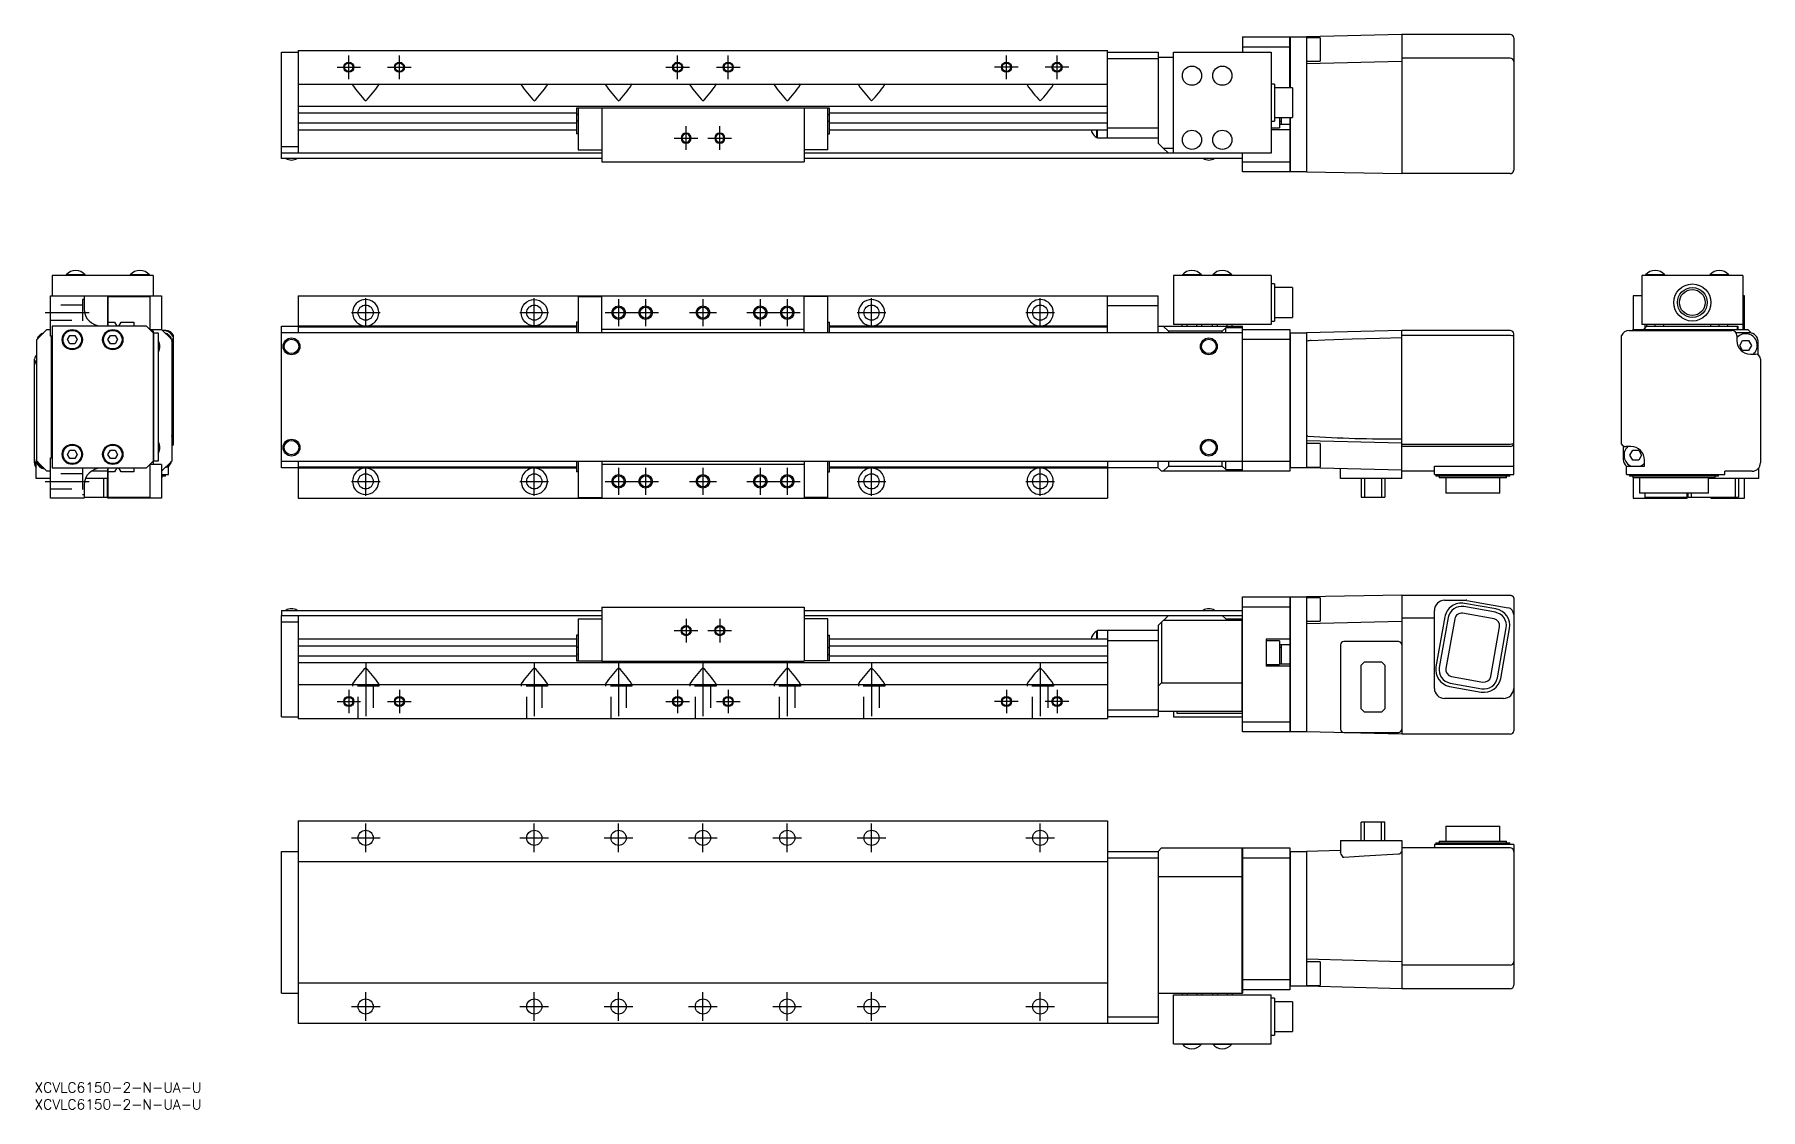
# Model space of a CAD drawing. Extents: x 0 to 512, y -8 to 311.
import ezdxf

# ---------------------------------------------------------------- set-up
doc = ezdxf.new("R2010")
doc.units = 0
doc.header["$LTSCALE"] = 0.5
doc.linetypes.add('CENTER', pattern=[50.8, 31.75, -6.35, 6.35, -6.35])
doc.linetypes.add('DASHED', pattern=[19.05, 12.7, -6.35])
for name, color, linetype in [('MSM_CENTER', 1, 'CENTER'), ('MSM_CONTINUOUS', 7, 'CONTINUOUS'), ('MSM_DASHED', 4, 'DASHED'), ('MSM_NARROW', 5, 'CONTINUOUS'), ('MSM_PART_NUMBER', 7, 'CONTINUOUS')]:
    doc.layers.add(name, color=color, linetype=linetype)
doc.styles.get("Standard").update_dxf_attribs({"font": 'txt.shx', "height": 3, "bigfont": 'bigfont.shx'})

# ---------------------------------------------------------------- blocks, each defined once
blk = doc.blocks.new('*U2')
at = {"layer": 'MSM_PART_NUMBER'}
blk.add_text('XCVLC6150-2-N-UA-U', height=3, dxfattribs=at).set_placement((0, -3))
blk = doc.blocks.new('*U3')
at = {"layer": 'MSM_PART_NUMBER'}
blk.add_text('XCVLC6150-2-N-UA-U', height=3, dxfattribs=at).set_placement((0, -8))

msp = doc.modelspace()

# ---------------------------------------------------------------- linework, layer by layer
at = {"layer": 'MSM_CENTER'}
for p, q in [((93.19, 297.4), (93.19, 304.4)), ((108.19, 297.4), (108.19, 304.4)), ((190.69, 297.4), (190.69, 304.4)), ((205.69, 297.4), (205.69, 304.4)), ((288.19, 297.4), (288.19, 304.4)), ((303.19, 297.4), (303.19, 304.4)), ((89.69, 300.9), (96.69, 300.9)), ((104.69, 300.9), (111.69, 300.9)), ((187.19, 300.9), (194.19, 300.9)), ((202.19, 300.9), (209.19, 300.9)), ((291.69, 300.9), (284.69, 300.9)), ((306.69, 300.9), (299.69, 300.9)), ((193.19, 276.4), (193.19, 283.4)), ((203.19, 276.4), (203.19, 283.4)), ((189.69, 279.9), (196.69, 279.9)), ((199.69, 279.9), (206.69, 279.9)), ((98.19, 223.92), (98.19, 232.42)), ((148.19, 223.92), (148.19, 232.42)), ((173.19, 232.17), (173.19, 224.17)), ((181.19, 232.17), (181.19, 224.17)), ((198.19, 232.17), (198.19, 224.17)), ((215.19, 232.17), (215.19, 224.17)), ((223.19, 232.17), (223.19, 224.17)), ((248.19, 223.92), (248.19, 232.42)), ((298.19, 223.92), (298.19, 232.42)), ((3.2, 228.17), (16.2, 228.17)), ((93.94, 228.17), (102.44, 228.17)), ((143.94, 228.17), (152.44, 228.17)), ((169.19, 228.17), (185.19, 228.17)), ((194.19, 228.17), (202.19, 228.17)), ((211.19, 228.17), (227.19, 228.17)), ((243.94, 228.17), (252.44, 228.17)), ((293.94, 228.17), (302.44, 228.17)), ((98.19, 173.92), (98.19, 182.42)), ((148.19, 173.92), (148.19, 182.42)), ((173.19, 182.17), (173.19, 174.17)), ((181.19, 182.17), (181.19, 174.17)), ((198.19, 182.17), (198.19, 174.17)), ((215.19, 182.17), (215.19, 174.17)), ((223.19, 182.17), (223.19, 174.17)), ((248.19, 173.92), (248.19, 182.42)), ((298.19, 173.92), (298.19, 182.42)), ((3.2, 178.17), (16.2, 178.17)), ((93.94, 178.17), (102.44, 178.17)), ((143.94, 178.17), (152.44, 178.17)), ((169.19, 178.17), (185.19, 178.17)), ((194.19, 178.17), (202.19, 178.17)), ((211.19, 178.17), (227.19, 178.17)), ((243.94, 178.17), (252.44, 178.17)), ((293.94, 178.17), (302.44, 178.17)), ((189.69, 133.92), (196.69, 133.92)), ((193.19, 137.42), (193.19, 130.42)), ((199.69, 133.92), (206.69, 133.92)), ((203.19, 137.42), (203.19, 130.42)), ((98.19, 124.42), (98.19, 105.92)), ((148.19, 124.42), (148.19, 105.92)), ((173.19, 124.42), (173.19, 105.92)), ((198.19, 124.42), (198.19, 105.92)), ((223.19, 124.42), (223.19, 105.92)), ((248.19, 124.42), (248.19, 105.92)), ((298.19, 124.42), (298.19, 105.92)), ((89.69, 112.92), (96.69, 112.92)), ((93.19, 116.42), (93.19, 109.42)), ((104.69, 112.92), (111.69, 112.92)), ((108.19, 116.42), (108.19, 109.42)), ((187.19, 112.92), (194.19, 112.92)), ((190.69, 116.42), (190.69, 109.42)), ((202.19, 112.92), (209.19, 112.92)), ((205.69, 116.42), (205.69, 109.42)), ((291.69, 112.92), (284.69, 112.92)), ((288.19, 116.42), (288.19, 109.42)), ((306.69, 112.92), (299.69, 112.92)), ((303.19, 116.42), (303.19, 109.42)), ((93.94, 72.5), (102.44, 72.5)), ((98.19, 68.25), (98.19, 76.75)), ((143.94, 72.5), (152.44, 72.5)), ((148.19, 68.25), (148.19, 76.75)), ((168.94, 72.5), (177.44, 72.5)), ((173.19, 68.25), (173.19, 76.75)), ((193.94, 72.5), (202.44, 72.5)), ((198.19, 68.25), (198.19, 76.75)), ((218.94, 72.5), (227.44, 72.5)), ((223.19, 68.25), (223.19, 76.75)), ((243.94, 72.5), (252.44, 72.5)), ((248.19, 68.25), (248.19, 76.75)), ((293.94, 72.5), (302.44, 72.5)), ((298.19, 68.25), (298.19, 76.75)), ((98.19, 18.25), (98.19, 26.75)), ((148.19, 18.25), (148.19, 26.75)), ((173.19, 18.25), (173.19, 26.75)), ((198.19, 18.25), (198.19, 26.75)), ((223.19, 18.25), (223.19, 26.75)), ((248.19, 18.25), (248.19, 26.75)), ((298.19, 18.25), (298.19, 26.75)), ((93.94, 22.5), (102.44, 22.5)), ((143.94, 22.5), (152.44, 22.5)), ((168.94, 22.5), (177.44, 22.5)), ((193.94, 22.5), (202.44, 22.5)), ((218.94, 22.5), (227.44, 22.5)), ((243.94, 22.5), (252.44, 22.5)), ((293.94, 22.5), (302.44, 22.5))]:
    msp.add_line(p, q, dxfattribs=at)
at = {"layer": 'MSM_CONTINUOUS'}
for p, q in [((358.19, 309.9), (358.19, 305.4)), ((358.19, 309.9), (372.19, 309.9)), ((372.19, 294.83), (372.19, 309.9)), ((372.19, 309.8), (372.29, 309.9)), ((372.29, 309.9), (372.29, 294.83)), ((372.29, 309.9), (377.19, 309.9)), ((405.39, 310.6), (377.19, 309.9)), ((377.19, 309.9), (377.19, 269.9)), ((381.19, 309.67), (377.19, 309.67)), ((381.19, 309.67), (381.19, 302.67)), ((405.39, 310.6), (405.39, 269.4)), ((437.59, 310.6), (405.39, 310.6)), ((438.59, 309.6), (438.59, 270.4)), ((73.19, 275.4), (73.19, 305.4)), ((73.19, 305.4), (78.19, 305.4)), ((78.19, 305.9), (78.19, 275.4)), ((78.19, 305.9), (318.19, 305.9)), ((318.19, 279.9), (318.19, 305.9)), ((318.19, 305.4), (333.19, 305.4)), ((333.19, 303.4), (318.19, 303.4)), ((333.19, 305.4), (333.19, 278.4)), ((333.19, 303.9), (337.69, 303.9)), ((337.69, 305.4), (366.69, 305.4)), ((337.69, 275.4), (337.69, 305.4)), ((372.19, 306.9), (358.19, 306.9)), ((366.69, 305.4), (366.69, 275.4)), ((377.19, 302.67), (381.19, 302.67)), ((405.39, 302.6), (377.19, 301.9)), ((437.59, 303.6), (405.39, 303.6)), ((78.19, 295.9), (318.19, 295.9)), ((94.29, 295.78), (94.45, 295.9)), ((102.09, 295.78), (101.93, 295.9)), ((144.29, 295.78), (144.45, 295.9)), ((152.09, 295.78), (151.93, 295.9)), ((169.29, 295.78), (169.45, 295.9)), ((177.09, 295.78), (176.93, 295.9)), ((194.29, 295.78), (194.45, 295.9)), ((202.09, 295.78), (201.93, 295.9)), ((219.29, 295.78), (219.45, 295.9)), ((227.09, 295.78), (226.93, 295.9)), ((244.29, 295.78), (244.45, 295.9)), ((252.09, 295.78), (251.93, 295.9)), ((294.29, 295.78), (294.45, 295.9)), ((302.09, 295.78), (301.93, 295.9)), ((367.69, 295.9), (366.69, 295.9)), ((367.69, 295.9), (367.69, 284.9)), ((372.99, 294.83), (367.69, 294.83)), ((372.99, 294.83), (372.99, 285.98)), ((78.19, 289.4), (318.19, 289.4)), ((78.19, 287.44), (160.69, 287.44)), ((160.69, 288.8), (160.69, 281.2)), ((168.19, 288.8), (160.69, 288.8)), ((161.19, 286.93), (160.69, 286.93)), ((161.19, 288.8), (161.19, 276.4)), ((168.19, 288.9), (228.19, 288.9)), ((168.19, 288.9), (168.19, 272.9)), ((228.19, 288.9), (228.19, 272.9)), ((235.69, 288.8), (228.19, 288.8)), ((235.19, 276.4), (235.19, 288.8)), ((235.19, 286.93), (235.69, 286.93)), ((235.69, 281.2), (235.69, 288.8)), ((235.69, 287.44), (318.19, 287.44)), ((160.69, 284.37), (78.19, 284.37)), ((78.19, 282.4), (160.69, 282.4)), ((161.19, 284.88), (160.69, 284.88)), ((235.19, 284.88), (235.69, 284.88)), ((318.19, 284.37), (235.69, 284.37)), ((235.69, 282.4), (318.19, 282.4)), ((313.54, 281.68), (313.54, 282.4)), ((314.99, 280.05), (314.99, 282.4)), ((315.19, 279.9), (315.19, 282.4)), ((318.19, 282.9), (333.19, 282.9)), ((366.69, 284.9), (367.69, 284.9)), ((366.69, 282.9), (369.19, 282.9)), ((372.19, 282.4), (366.69, 282.4)), ((367.69, 285.98), (372.99, 285.98)), ((369.19, 285.98), (369.19, 282.9)), ((369.19, 284.9), (369.69, 284.9)), ((369.19, 284.01), (372.19, 284.01)), ((369.69, 285.98), (369.69, 284.01)), ((372.19, 285.98), (372.19, 269.9)), ((372.29, 285.98), (372.29, 269.9)), ((73.19, 277.4), (78.19, 277.4)), ((161.19, 281.2), (160.69, 281.2)), ((161.19, 276.4), (168.19, 276.4)), ((235.19, 276.4), (228.19, 276.4)), ((235.19, 281.2), (235.69, 281.2)), ((314.99, 280.05), (315.19, 280.05)), ((333.19, 279.9), (315.19, 279.9)), ((333.19, 278.4), (334.69, 276.9)), ((334.69, 276.9), (336.19, 275.4)), ((334.69, 276.9), (337.69, 276.9)), ((168.19, 275.4), (73.19, 275.4)), ((73.29, 275.4), (73.19, 275.3)), ((73.19, 273.9), (73.19, 275.3)), ((168.19, 273.9), (73.19, 273.9)), ((168.19, 272.9), (228.19, 272.9)), ((366.69, 275.4), (228.19, 275.4)), ((358.19, 273.9), (228.19, 273.9)), ((358.19, 275.3), (358.09, 275.4)), ((358.19, 269.9), (358.19, 275.4)), ((358.19, 272.9), (372.19, 272.9)), ((372.19, 269.9), (358.19, 269.9)), ((372.29, 269.9), (372.19, 270)), ((377.19, 269.9), (372.29, 269.9)), ((377.19, 269.9), (405.39, 269.4)), ((437.59, 269.4), (405.39, 269.4)), ((437.59, 269.4), (437.64, 269.4)), ((437.64, 269.4), (437.69, 269.41)), ((437.69, 269.41), (437.74, 269.41)), ((437.74, 269.41), (437.79, 269.42)), ((437.79, 269.42), (437.83, 269.43)), ((437.83, 269.43), (437.88, 269.44)), ((437.88, 269.44), (437.92, 269.46)), ((437.92, 269.46), (437.95, 269.47)), ((437.95, 269.47), (437.98, 269.48)), ((437.98, 269.48), (438.01, 269.49)), ((438.01, 269.49), (438.04, 269.51)), ((438.04, 269.51), (438.07, 269.52)), ((438.07, 269.52), (438.1, 269.54)), ((438.1, 269.54), (438.13, 269.56)), ((438.13, 269.56), (438.16, 269.58)), ((438.16, 269.58), (438.18, 269.59)), ((438.18, 269.59), (438.21, 269.61)), ((438.21, 269.61), (438.23, 269.63)), ((438.23, 269.63), (438.26, 269.66)), ((438.26, 269.66), (438.28, 269.68)), ((438.28, 269.68), (438.31, 269.7)), ((438.31, 269.7), (438.33, 269.73)), ((438.33, 269.73), (438.35, 269.75)), ((438.35, 269.75), (438.37, 269.78)), ((438.37, 269.78), (438.39, 269.8)), ((438.39, 269.8), (438.41, 269.83)), ((438.41, 269.83), (438.43, 269.85)), ((438.43, 269.85), (438.45, 269.89)), ((438.45, 269.89), (438.47, 269.93)), ((438.47, 269.93), (438.49, 269.96)), ((438.49, 269.96), (438.51, 270)), ((438.51, 270), (438.52, 270.04)), ((438.52, 270.04), (438.54, 270.08)), ((438.54, 270.08), (438.55, 270.12)), ((438.55, 270.12), (438.56, 270.16)), ((438.56, 270.16), (438.57, 270.19)), ((438.57, 270.19), (438.58, 270.22)), ((438.58, 270.27), (438.59, 270.3)), ((438.58, 270.25), (438.58, 270.27)), ((438.58, 270.22), (438.58, 270.25)), ((438.59, 270.39), (438.59, 270.4)), ((438.59, 270.36), (438.59, 270.39)), ((438.59, 270.33), (438.59, 270.36)), ((438.59, 270.3), (438.59, 270.33)), ((35.2, 239.17), (5.2, 239.17)), ((5.2, 239.17), (5.2, 233.17)), ((15.05, 239.33), (9.35, 239.33)), ((9.35, 239.33), (9.35, 239.17)), ((15.05, 239.17), (15.05, 239.33)), ((34.05, 239.33), (28.35, 239.33)), ((28.35, 239.33), (28.35, 239.17)), ((34.05, 239.17), (34.05, 239.33)), ((35.2, 239.17), (35.2, 233.17)), ((337.69, 239.17), (337.69, 224.67)), ((366.69, 239.17), (337.69, 239.17)), ((346.04, 239.33), (340.34, 239.33)), ((340.34, 239.33), (340.34, 239.17)), ((346.04, 239.17), (346.04, 239.33)), ((349.34, 239.33), (349.34, 239.17)), ((355.04, 239.33), (349.34, 239.33)), ((355.04, 239.17), (355.04, 239.33)), ((366.69, 239.17), (366.69, 224.67)), ((367.69, 236.67), (366.69, 236.67)), ((367.69, 236.67), (367.69, 225.67)), ((372.99, 235.6), (367.69, 235.6)), ((372.99, 235.6), (372.99, 226.75)), ((506.56, 239.17), (476.56, 239.17)), ((476.56, 239.17), (476.56, 224.67)), ((483.41, 239.33), (477.71, 239.33)), ((477.71, 239.33), (477.71, 239.17)), ((483.41, 239.17), (483.41, 239.33)), ((502.41, 239.33), (496.71, 239.33)), ((496.71, 239.33), (496.71, 239.17)), ((502.41, 239.17), (502.41, 239.33)), ((506.56, 239.17), (506.56, 223.17)), ((4.7, 221.17), (4.7, 233.17)), ((4.7, 233.17), (37.7, 233.17)), ((14.7, 233.17), (14.7, 229.27)), ((21.7, 233.07), (14.7, 233.07)), ((21.7, 224.57), (21.7, 233.17)), ((21.8, 224.17), (21.8, 232.97)), ((21.8, 232.97), (34.2, 232.97)), ((34.2, 232.97), (34.2, 223.17)), ((37.7, 233.17), (37.7, 223.17)), ((78.19, 233.17), (78.19, 222.17)), ((78.19, 233.17), (333.19, 233.17)), ((161.19, 232.97), (168.19, 232.97)), ((161.19, 232.97), (161.19, 222.17)), ((168.19, 222.17), (168.19, 233.17)), ((228.19, 222.17), (228.19, 233.17)), ((235.19, 232.97), (228.19, 232.97)), ((235.19, 222.17), (235.19, 232.97)), ((318.19, 222.17), (318.19, 233.17)), ((333.19, 222.17), (333.19, 233.17)), ((476.56, 233.17), (474.06, 233.17)), ((474.06, 233.17), (474.06, 223.17)), ((507.06, 233.17), (506.56, 233.17)), ((507.06, 223.17), (507.06, 233.17)), ((21.8, 225.37), (23.68, 225.37)), ((23.68, 225.37), (24.36, 224.18)), ((25.04, 224.18), (25.72, 225.37)), ((25.72, 225.37), (29.4, 225.37)), ((29.4, 225.37), (29.4, 224.17)), ((160.69, 225.37), (160.69, 222.17)), ((161.19, 225.37), (160.69, 225.37)), ((235.19, 225.37), (235.69, 225.37)), ((235.69, 222.17), (235.69, 225.37)), ((333.19, 230.17), (318.19, 230.17)), ((366.69, 225.67), (367.69, 225.67)), ((367.69, 226.75), (372.99, 226.75)), ((3.7, 223.17), (0.7, 220.17)), ((0.7, 184.17), (0.7, 220.17)), ((3.7, 223.17), (4.7, 223.17)), ((5, 221.17), (4.7, 221.17)), ((5, 185.17), (5, 221.17)), ((5.2, 224.17), (5.2, 182.17)), ((33.2, 224.17), (5.2, 224.17)), ((9.76, 220.17), (10.48, 221.42)), ((10.48, 218.92), (9.76, 220.17)), ((10.48, 221.42), (11.92, 221.42)), ((11.92, 221.42), (12.64, 220.17)), ((12.64, 220.17), (11.92, 218.92)), ((19.7, 224.27), (21.2, 224.27)), ((21.2, 224.17), (21.2, 224.27)), ((21.8, 224.57), (21.7, 224.57)), ((21.76, 220.17), (22.48, 221.42)), ((22.48, 218.92), (21.76, 220.17)), ((22.48, 221.42), (23.92, 221.42)), ((23.92, 221.42), (24.64, 220.17)), ((24.64, 220.17), (23.92, 218.92)), ((35.2, 222.17), (33.2, 224.17)), ((34.4, 223.17), (37.7, 223.17)), ((34.4, 222.97), (34.4, 223.17)), ((34.7, 223.17), (35.2, 222.67)), ((35.2, 222.67), (35.2, 183.17)), ((35.2, 222.17), (36.7, 222.17)), ((35.3, 222.17), (35.3, 184.17)), ((36.7, 222.17), (36.7, 184.17)), ((40.7, 220.17), (37.7, 223.17)), ((38.9, 222.87), (38, 222.87)), ((40.7, 220.17), (40.7, 184.17)), ((40.72, 219.89), (40.8, 220.12)), ((40.8, 220.12), (40.94, 220.41)), ((40.94, 220.41), (41.08, 220.63)), ((41.08, 220.63), (41.2, 220.79)), ((41.2, 189.23), (41.2, 221.35)), ((73.19, 224.17), (78.19, 224.17)), ((73.19, 182.17), (73.19, 224.17)), ((358.19, 222.17), (73.19, 222.17)), ((78.19, 224.27), (160.69, 224.27)), ((78.19, 223.97), (160.69, 223.97)), ((228.19, 223.17), (168.19, 223.17)), ((235.69, 224.27), (318.19, 224.27)), ((235.69, 223.97), (318.19, 223.97)), ((333.19, 224.17), (358.19, 224.17)), ((334.69, 224.17), (336.19, 222.67)), ((336.19, 222.67), (336.19, 222.17)), ((352.19, 222.67), (336.19, 222.67)), ((366.69, 224.67), (337.69, 224.67)), ((340.31, 224.17), (340.31, 224.67)), ((341.75, 224.17), (341.75, 224.67)), ((344.64, 224.17), (344.64, 224.67)), ((346.08, 224.17), (346.08, 224.67)), ((349.31, 224.17), (349.31, 224.67)), ((350.75, 224.17), (350.75, 224.67)), ((353.19, 223.67), (352.19, 222.67)), ((352.19, 222.17), (352.19, 222.67)), ((353.19, 222.17), (353.19, 223.67)), ((358.19, 223.67), (353.19, 223.67)), ((353.64, 224.17), (353.64, 224.67)), ((355.08, 224.17), (355.08, 224.67)), ((358.19, 181.17), (358.19, 224.17)), ((358.19, 223.17), (372.19, 223.17)), ((372.19, 220.17), (358.19, 220.17)), ((372.19, 223.17), (372.19, 181.17)), ((372.29, 222.17), (372.19, 222.07)), ((372.29, 222.17), (377.19, 222.17)), ((372.29, 222.17), (372.29, 182.17)), ((405.39, 222.87), (377.19, 222.17)), ((377.19, 222.17), (377.19, 182.17)), ((378.52, 219.89), (382.58, 220.12)), ((382.58, 220.12), (390.71, 220.41)), ((390.71, 220.41), (398.84, 220.63)), ((398.84, 220.63), (405.39, 220.79)), ((437.59, 222.87), (405.39, 222.87)), ((405.39, 178.97), (405.39, 222.87)), ((437.59, 221.35), (405.39, 221.35)), ((438.39, 221.27), (438.49, 221.23)), ((438.49, 221.23), (438.58, 221.17)), ((438.58, 221.17), (438.59, 221.12)), ((438.59, 180.17), (438.59, 221.87)), ((470.56, 189.23), (470.56, 221.35)), ((472.86, 222.87), (503.26, 222.87)), ((474.06, 223.17), (473.76, 222.87)), ((474.06, 223.17), (508.06, 223.17)), ((506.56, 224.67), (476.56, 224.67)), ((478.06, 224.17), (477.06, 223.17)), ((477.56, 223.67), (477.56, 224.67)), ((477.56, 223.17), (477.56, 223.67)), ((478.06, 224.17), (478.06, 224.67)), ((478.06, 224.17), (505.06, 224.17)), ((480.56, 224.17), (480.56, 224.67)), ((483.06, 224.17), (483.06, 224.67)), ((483.56, 223.17), (483.56, 222.87)), ((491.56, 222.87), (491.56, 223.17)), ((497.06, 224.17), (497.06, 224.67)), ((499.56, 224.17), (499.56, 224.67)), ((502.06, 224.17), (502.06, 224.67)), ((508.56, 222.17), (504.53, 222.17)), ((504.76, 221.37), (504.76, 219.87)), ((504.96, 223.17), (504.96, 224.17)), ((505.06, 224.17), (505.06, 223.17)), ((509.13, 222.11), (508.06, 223.17)), ((511.06, 220.17), (511, 220.24)), ((11.92, 218.92), (10.48, 218.92)), ((23.92, 218.92), (22.48, 218.92)), ((40.7, 219.76), (40.71, 219.78)), ((40.7, 219.74), (40.7, 219.76)), ((40.7, 219.73), (40.7, 219.74)), ((40.7, 219.72), (40.7, 219.73)), ((40.7, 219.71), (40.7, 219.72)), ((40.7, 219.72), (40.7, 219.72)), ((40.7, 219.7), (40.7, 219.71)), ((40.7, 219.71), (40.7, 219.71)), ((40.7, 219.71), (40.7, 219.71)), ((40.7, 219.69), (40.7, 219.7)), ((40.7, 219.7), (40.7, 219.7)), ((40.7, 219.7), (40.7, 219.7)), ((40.7, 219.7), (40.7, 219.7)), ((40.7, 219.7), (40.7, 219.7)), ((40.7, 219.68), (40.7, 219.69)), ((40.7, 219.69), (40.7, 219.69)), ((40.7, 219.69), (40.7, 219.69)), ((40.7, 219.69), (40.7, 219.69)), ((40.7, 219.69), (40.7, 219.69)), ((40.7, 219.69), (40.7, 219.69)), ((40.7, 219.69), (40.7, 219.69)), ((40.7, 219.69), (40.7, 219.69)), ((40.7, 219.67), (40.7, 219.68)), ((40.7, 219.68), (40.7, 219.68)), ((40.7, 219.68), (40.7, 219.68)), ((40.7, 219.68), (40.7, 219.68)), ((40.7, 219.68), (40.7, 219.68)), ((40.7, 219.68), (40.7, 219.68)), ((40.7, 219.68), (40.7, 219.68)), ((40.7, 219.68), (40.7, 219.68)), ((40.7, 219.68), (40.7, 219.68)), ((40.7, 219.68), (40.7, 219.68)), ((40.7, 219.68), (40.7, 219.68)), ((40.7, 219.68), (40.7, 219.68)), ((40.71, 219.85), (40.72, 219.89)), ((40.71, 219.82), (40.71, 219.85)), ((40.71, 219.78), (40.71, 219.82)), ((377.19, 219.67), (377.3, 219.74)), ((505.6, 218.44), (506.46, 219.94)), ((506.46, 216.94), (505.6, 218.44)), ((506.46, 219.94), (508.19, 219.94)), ((508.19, 216.94), (506.46, 216.94)), ((508.19, 219.94), (509.06, 218.44)), ((509.06, 218.44), (508.19, 216.94)), ((508.76, 215.87), (510.26, 215.87)), ((511.06, 215.64), (511.06, 219.67)), ((0, 183.67), (0, 214.37)), ((511.76, 214.37), (511.76, 183.67)), ((40.7, 191.66), (40.7, 191.67)), ((40.7, 191.67), (40.7, 191.67)), ((40.7, 191.67), (40.7, 191.67)), ((40.7, 191.67), (40.7, 191.67)), ((40.7, 191.67), (40.7, 191.67)), ((40.7, 191.67), (40.7, 191.67)), ((40.7, 191.67), (40.7, 191.67)), ((40.7, 191.67), (40.7, 191.67)), ((40.7, 191.67), (40.7, 191.67)), ((40.7, 191.67), (40.7, 191.67)), ((40.7, 191.67), (40.7, 191.67)), ((40.7, 191.67), (40.7, 191.67)), ((40.7, 191.67), (40.7, 191.67)), ((40.7, 191.67), (40.7, 191.67)), ((40.7, 191.67), (40.7, 191.67)), ((40.7, 191.67), (40.7, 191.67)), ((40.7, 191.67), (40.7, 191.67)), ((40.7, 191.67), (40.7, 191.67)), ((40.7, 191.67), (40.7, 191.67)), ((40.7, 191.67), (40.7, 191.67)), ((40.7, 191.65), (40.7, 191.66)), ((40.7, 191.66), (40.7, 191.66)), ((40.7, 191.66), (40.7, 191.66)), ((40.7, 191.66), (40.7, 191.66)), ((40.7, 191.66), (40.7, 191.66)), ((40.7, 191.66), (40.7, 191.66)), ((40.7, 191.66), (40.7, 191.66)), ((40.7, 191.66), (40.7, 191.66)), ((40.7, 191.64), (40.7, 191.65)), ((40.7, 191.65), (40.7, 191.65)), ((40.7, 191.65), (40.7, 191.65)), ((40.7, 191.65), (40.7, 191.65)), ((40.7, 191.63), (40.7, 191.64)), ((40.7, 191.64), (40.7, 191.64)), ((40.7, 191.61), (40.7, 191.63)), ((40.7, 191.63), (40.7, 191.63)), ((40.7, 191.6), (40.7, 191.61)), ((40.71, 191.58), (40.7, 191.6)), ((40.71, 191.56), (40.71, 191.58)), ((40.72, 191.54), (40.71, 191.56)), ((40.72, 191.5), (40.72, 191.54)), ((40.74, 191.46), (40.72, 191.5)), ((40.75, 191.42), (40.74, 191.46)), ((40.78, 191.36), (40.75, 191.42)), ((40.82, 191.28), (40.78, 191.36)), ((41.12, 190.85), (40.82, 191.28)), ((41.2, 190.76), (41.12, 190.85)), ((377.21, 191.66), (377.19, 191.67)), ((405.39, 189.47), (377.19, 190.17)), ((381.19, 189.41), (377.19, 189.41)), ((377.31, 191.63), (377.21, 191.66)), ((377.46, 191.6), (377.31, 191.63)), ((377.59, 191.58), (377.46, 191.6)), ((381.19, 189.41), (381.19, 182.41)), ((438.4, 189.35), (438.5, 189.4)), ((438.5, 189.4), (438.57, 189.48)), ((438.57, 189.48), (438.59, 189.57)), ((4.7, 173.17), (4.7, 185.17)), ((4.7, 185.17), (5, 185.17)), ((9.76, 186.17), (10.48, 187.42)), ((10.48, 184.92), (9.76, 186.17)), ((10.48, 187.42), (11.92, 187.42)), ((11.92, 184.92), (10.48, 184.92)), ((11.92, 187.42), (12.64, 186.17)), ((12.64, 186.17), (11.92, 184.92)), ((21.76, 186.17), (22.48, 187.42)), ((22.48, 184.92), (21.76, 186.17)), ((22.48, 187.42), (23.92, 187.42)), ((23.92, 184.92), (22.48, 184.92)), ((23.92, 187.42), (24.64, 186.17)), ((24.64, 186.17), (23.92, 184.92)), ((405.39, 189.23), (437.59, 189.23)), ((437.59, 188.47), (405.39, 188.47)), ((471.06, 188.71), (471.06, 184.67)), ((473.36, 188.47), (471.86, 188.47)), ((473.07, 185.91), (473.93, 187.41)), ((473.93, 184.41), (473.07, 185.91)), ((473.93, 187.41), (475.67, 187.41)), ((475.67, 184.41), (473.93, 184.41)), ((475.67, 187.41), (476.53, 185.91)), ((476.53, 185.91), (475.67, 184.41)), ((477.36, 182.67), (477.36, 184.47)), ((0.5, 178.97), (0.5, 184.04)), ((0.7, 184.17), (3.7, 181.17)), ((4.7, 181.17), (3.7, 181.17)), ((5.2, 182.17), (33.2, 182.17)), ((21.7, 181.17), (16.84, 181.17)), ((21.2, 182.07), (19.7, 182.07)), ((21.2, 182.07), (21.2, 182.17)), ((21.7, 173.17), (21.7, 181.77)), ((21.7, 181.77), (21.8, 181.77)), ((21.8, 173.37), (21.8, 182.17)), ((23.68, 180.97), (21.8, 180.97)), ((24.36, 182.17), (23.68, 180.97)), ((25.72, 180.97), (25.04, 182.17)), ((29.4, 180.97), (25.72, 180.97)), ((29.4, 182.17), (29.4, 180.97)), ((33.2, 182.17), (35.2, 184.17)), ((34.2, 183.17), (34.2, 173.37)), ((34.4, 183.17), (34.4, 183.37)), ((37.7, 183.17), (34.4, 183.17)), ((36.7, 184.17), (35.2, 184.17)), ((37.7, 181.17), (40.7, 184.17)), ((37.7, 183.17), (37.7, 173.17)), ((37.7, 180.17), (39.7, 180.17)), ((38.87, 179.67), (37.7, 179.67)), ((37.87, 179.17), (37.7, 179.17)), ((37.87, 179.17), (37.87, 179.67)), ((38.87, 179.67), (38.87, 180.17)), ((39.7, 180.17), (39.7, 182.67)), ((73.19, 184.17), (372.19, 184.17)), ((78.19, 182.17), (73.19, 182.17)), ((78.19, 184.17), (78.19, 173.17)), ((160.69, 182.37), (78.19, 182.37)), ((160.69, 182.07), (78.19, 182.07)), ((160.69, 184.17), (160.69, 180.97)), ((161.19, 180.97), (160.69, 180.97)), ((161.19, 184.17), (161.19, 173.37)), ((168.19, 184.17), (168.19, 173.17)), ((228.19, 183.17), (168.19, 183.17)), ((228.19, 184.17), (228.19, 173.17)), ((235.19, 173.37), (235.19, 184.17)), ((235.19, 180.97), (235.69, 180.97)), ((235.69, 180.97), (235.69, 184.17)), ((318.19, 182.37), (235.69, 182.37)), ((318.19, 182.07), (235.69, 182.07)), ((318.19, 184.17), (318.19, 173.17)), ((333.19, 182.17), (318.19, 182.17)), ((333.19, 182.17), (333.19, 184.17)), ((333.19, 182.17), (334.19, 181.17)), ((358.09, 181.17), (334.19, 181.17)), ((336.19, 182.67), (334.69, 181.17)), ((336.19, 184.17), (336.19, 182.67)), ((336.19, 182.67), (352.19, 182.67)), ((352.19, 182.67), (352.19, 184.17)), ((352.19, 182.67), (353.19, 181.67)), ((353.19, 181.67), (353.19, 184.17)), ((353.19, 181.67), (358.09, 181.67)), ((358.09, 181.67), (358.19, 181.82)), ((358.09, 181.17), (358.09, 181.67)), ((358.19, 181.27), (358.09, 181.17)), ((372.19, 181.17), (358.19, 181.17)), ((372.19, 182.27), (372.29, 182.17)), ((377.19, 182.17), (372.29, 182.17)), ((377.19, 182.41), (381.19, 182.41)), ((405.39, 181.47), (377.19, 182.17)), ((387.24, 178.97), (387.24, 181.93)), ((415.09, 181.17), (405.39, 181.17)), ((415.09, 180.17), (415.09, 182.67)), ((415.09, 182.67), (438.59, 182.67)), ((415.09, 180.17), (438.59, 180.17)), ((415.46, 180.17), (415.46, 179.67)), ((437.44, 179.67), (415.46, 179.67)), ((416.46, 179.67), (416.46, 179.17)), ((436.44, 179.17), (416.46, 179.17)), ((418.46, 179.17), (418.46, 174.67)), ((434.44, 174.67), (434.44, 179.17)), ((436.44, 179.17), (436.44, 179.67)), ((437.44, 179.67), (437.44, 180.17)), ((471.06, 184.17), (471.13, 184.11)), ((472.06, 180.17), (472.06, 182.67)), ((472.06, 182.67), (477.36, 182.67)), ((472.06, 180.17), (501.16, 180.17)), ((472.89, 180.17), (472.89, 179.67)), ((499.33, 179.67), (472.89, 179.67)), ((473.89, 179.67), (473.89, 179.17)), ((498.33, 179.17), (473.89, 179.17)), ((474.06, 179.17), (474.06, 173.17)), ((475.89, 179.17), (475.89, 174.67)), ((496.33, 174.67), (496.33, 179.17)), ((498.33, 179.17), (498.33, 179.67)), ((499.33, 179.67), (499.33, 180.17)), ((501.16, 180.17), (501.16, 181.17)), ((509.26, 181.17), (501.16, 181.17)), ((511.26, 178.97), (511.26, 182.17)), ((4.7, 178.97), (0.5, 178.97)), ((14.7, 177.07), (14.7, 173.17)), ((21.7, 178.97), (15.08, 178.97)), ((20.5, 178.97), (20.5, 173.47)), ((21.5, 178.97), (21.5, 173.47)), ((21.7, 174.67), (21.5, 174.67)), ((405.39, 178.97), (387.24, 178.97)), ((393.39, 178.97), (393.39, 173.47)), ((394.39, 178.97), (394.39, 173.47)), ((399.39, 178.97), (399.39, 173.47)), ((400.39, 178.97), (400.39, 173.47)), ((434.44, 174.67), (418.46, 174.67)), ((496.33, 174.67), (475.89, 174.67)), ((477.56, 173.37), (477.56, 174.67)), ((489.96, 174.67), (489.96, 173.37)), ((490.06, 173.17), (490.06, 174.67)), ((490.26, 174.67), (490.26, 173.47)), ((491.26, 174.67), (491.26, 173.47)), ((511.26, 178.97), (496.33, 178.97)), ((504.26, 178.97), (504.26, 173.47)), ((505.26, 178.97), (505.26, 173.47)), ((507.06, 173.17), (507.06, 178.97)), ((14.7, 173.17), (4.7, 173.17)), ((14.7, 173.47), (21.5, 173.47)), ((37.7, 173.17), (21.7, 173.17)), ((34.2, 173.37), (21.8, 173.37)), ((78.19, 173.17), (318.19, 173.17)), ((161.19, 173.37), (168.19, 173.37)), ((235.19, 173.37), (228.19, 173.37)), ((393.39, 173.47), (400.39, 173.47)), ((474.06, 173.17), (490.06, 173.17)), ((489.96, 173.37), (477.56, 173.37)), ((490.26, 173.47), (505.26, 173.47)), ((497.06, 173.47), (497.06, 173.17)), ((497.06, 173.17), (507.06, 173.17)), ((358.19, 103.92), (358.19, 143.92)), ((358.19, 143.92), (372.19, 143.92)), ((372.19, 143.92), (372.19, 103.92)), ((372.29, 143.92), (372.19, 143.82)), ((372.29, 143.92), (372.29, 103.92)), ((372.29, 143.92), (377.19, 143.92)), ((405.39, 144.42), (377.19, 143.92)), ((377.19, 143.92), (377.19, 103.92)), ((381.19, 143.68), (377.19, 143.68)), ((381.19, 143.68), (381.19, 136.68)), ((405.39, 144.42), (405.39, 103.22)), ((405.39, 144.42), (437.59, 144.42)), ((437.59, 144.42), (437.64, 144.41)), ((437.64, 144.41), (437.69, 144.41)), ((437.69, 144.41), (437.74, 144.41)), ((437.74, 144.41), (437.78, 144.4)), ((437.78, 144.4), (437.83, 144.39)), ((437.83, 144.39), (437.87, 144.38)), ((437.87, 144.38), (437.91, 144.36)), ((437.91, 144.36), (437.95, 144.35)), ((437.95, 144.35), (437.98, 144.34)), ((437.98, 144.34), (438.01, 144.33)), ((438.01, 144.33), (438.04, 144.31)), ((438.04, 144.31), (438.06, 144.3)), ((438.06, 144.3), (438.09, 144.28)), ((438.09, 144.28), (438.12, 144.27)), ((438.12, 144.27), (438.15, 144.25)), ((438.15, 144.25), (438.17, 144.23)), ((438.17, 144.23), (438.2, 144.21)), ((438.2, 144.21), (438.23, 144.19)), ((438.23, 144.19), (438.25, 144.17)), ((438.25, 144.17), (438.28, 144.15)), ((438.28, 144.15), (438.3, 144.12)), ((438.3, 144.12), (438.32, 144.1)), ((438.32, 144.1), (438.34, 144.08)), ((438.34, 144.08), (438.36, 144.05)), ((438.36, 144.05), (438.38, 144.03)), ((438.38, 144.03), (438.4, 144)), ((438.4, 144), (438.42, 143.98)), ((438.42, 143.98), (438.44, 143.94)), ((438.44, 143.94), (438.46, 143.91)), ((438.46, 143.91), (438.48, 143.87)), ((438.48, 143.87), (438.5, 143.83)), ((438.5, 143.83), (438.52, 143.8)), ((438.52, 143.8), (438.53, 143.76)), ((438.53, 143.76), (438.55, 143.72)), ((438.55, 143.72), (438.56, 143.68)), ((438.56, 143.68), (438.56, 143.65)), ((438.56, 143.65), (438.57, 143.62)), ((438.57, 143.62), (438.58, 143.59)), ((438.58, 143.59), (438.58, 143.55)), ((438.58, 143.55), (438.59, 143.52)), ((438.59, 143.52), (438.59, 143.49)), ((438.59, 143.49), (438.59, 143.45)), ((438.59, 143.45), (438.59, 143.42)), ((438.59, 143.42), (438.59, 104.22)), ((438.59, 143.42), (438.59, 143.42)), ((73.19, 139.92), (73.19, 138.52)), ((73.19, 139.92), (168.19, 139.92)), ((73.19, 138.52), (73.29, 138.42)), ((73.19, 138.42), (168.19, 138.42)), ((73.19, 108.42), (73.19, 138.42)), ((78.19, 138.42), (78.19, 107.92)), ((168.19, 140.92), (168.19, 124.92)), ((168.19, 140.92), (228.19, 140.92)), ((228.19, 140.92), (228.19, 124.92)), ((228.19, 139.92), (358.19, 139.92)), ((228.19, 138.42), (358.19, 138.42)), ((333.19, 135.42), (336.19, 138.42)), ((352.19, 138.42), (353.19, 137.42)), ((358.09, 138.42), (358.19, 138.52)), ((372.19, 140.92), (358.19, 140.92)), ((415.09, 116.82), (415.09, 139.92)), ((418.09, 142.92), (424.5, 142.92)), ((432.8, 137.39), (423.44, 139.06)), ((433.15, 139.36), (423.8, 141.03)), ((433.32, 140.34), (423.97, 142.01)), ((424.68, 142.9), (436.94, 140.71)), ((78.19, 136.42), (73.19, 136.42)), ((161.19, 137.42), (161.19, 125.02)), ((161.19, 137.42), (168.19, 137.42)), ((235.19, 137.42), (228.19, 137.42)), ((235.19, 125.02), (235.19, 137.42)), ((314.99, 131.42), (314.99, 133.77)), ((315.19, 133.77), (314.99, 133.77)), ((333.19, 133.92), (315.19, 133.92)), ((315.19, 131.42), (315.19, 133.92)), ((318.19, 133.92), (318.19, 107.92)), ((333.19, 135.42), (333.19, 108.42)), ((334.19, 136.42), (334.19, 118.42)), ((358.09, 136.92), (334.69, 136.92)), ((353.19, 137.42), (358.19, 137.42)), ((358.09, 109.92), (358.09, 137.42)), ((358.19, 136.87), (358.09, 136.92)), ((377.19, 136.68), (381.19, 136.68)), ((405.39, 136.62), (377.19, 135.92)), ((415.09, 137.62), (405.39, 137.62)), ((418.17, 137.97), (415.53, 123.2)), ((419.15, 137.79), (416.52, 123.03)), ((421.12, 137.44), (418.49, 122.67)), ((431.78, 120.3), (434.41, 135.07)), ((433.75, 119.95), (436.38, 134.72)), ((434.73, 119.77), (437.37, 134.54)), ((160.69, 131.42), (78.19, 131.42)), ((78.19, 129.45), (160.69, 129.45)), ((160.69, 132.62), (160.69, 125.02)), ((161.19, 132.62), (160.69, 132.62)), ((161.19, 128.94), (160.69, 128.94)), ((235.19, 132.62), (235.69, 132.62)), ((235.19, 128.94), (235.69, 128.94)), ((235.69, 125.02), (235.69, 132.62)), ((318.19, 131.42), (235.69, 131.42)), ((235.69, 129.45), (318.19, 129.45)), ((313.54, 131.42), (313.54, 132.14)), ((333.19, 130.92), (318.19, 130.92)), ((372.19, 131.42), (365.19, 131.42)), ((365.19, 131.42), (365.19, 123.42)), ((369.19, 130.92), (365.19, 130.92)), ((369.19, 130.92), (369.19, 123.92)), ((369.19, 129.81), (372.19, 129.81)), ((369.69, 128.92), (369.19, 128.92)), ((369.69, 129.81), (369.69, 123.95)), ((387.24, 129.72), (387.24, 104.72)), ((404.39, 130.72), (388.24, 130.72)), ((160.69, 126.38), (78.19, 126.38)), ((318.19, 124.42), (78.19, 124.42)), ((161.19, 126.89), (160.69, 126.89)), ((160.69, 125.02), (168.19, 125.02)), ((168.19, 124.92), (228.19, 124.92)), ((235.69, 125.02), (228.19, 125.02)), ((235.19, 126.89), (235.69, 126.89)), ((318.19, 126.38), (235.69, 126.38)), ((365.19, 123.92), (369.19, 123.92)), ((372.19, 123.42), (365.19, 123.42)), ((372.19, 123.95), (369.19, 123.95)), ((393.39, 123.72), (394.39, 124.72)), ((393.39, 110.72), (393.39, 123.72)), ((394.39, 124.72), (399.39, 124.72)), ((399.39, 124.72), (400.39, 123.72)), ((400.39, 123.72), (400.39, 110.72)), ((78.19, 117.92), (318.19, 117.92)), ((94.29, 118.04), (94.45, 117.92)), ((102.09, 118.04), (101.93, 117.92)), ((144.29, 118.04), (144.45, 117.92)), ((152.09, 118.04), (151.93, 117.92)), ((169.29, 118.04), (169.45, 117.92)), ((177.09, 118.04), (176.93, 117.92)), ((194.29, 118.04), (194.45, 117.92)), ((202.09, 118.04), (201.93, 117.92)), ((219.29, 118.04), (219.45, 117.92)), ((227.09, 118.04), (226.93, 117.92)), ((244.29, 118.04), (244.45, 117.92)), ((252.09, 118.04), (251.93, 117.92)), ((294.29, 118.04), (294.45, 117.92)), ((302.09, 118.04), (301.93, 117.92)), ((333.19, 117.42), (334.19, 118.42)), ((334.19, 118.42), (358.09, 118.42)), ((358.09, 118.42), (358.19, 118.46)), ((419.75, 118.38), (429.1, 116.71)), ((420.1, 120.35), (429.46, 118.68)), ((435.59, 113.82), (418.09, 113.82)), ((419.58, 117.4), (428.93, 115.73)), ((73.19, 108.42), (78.19, 108.42)), ((78.19, 107.92), (318.19, 107.92)), ((318.19, 110.42), (333.19, 110.42)), ((333.19, 108.42), (318.19, 108.42)), ((358.09, 109.92), (333.19, 109.92)), ((337.69, 109.92), (337.69, 108.42)), ((337.69, 108.42), (358.19, 108.42)), ((338.69, 109.92), (338.69, 109.42)), ((338.69, 109.42), (358.19, 109.42)), ((358.19, 110.02), (358.09, 109.92)), ((394.39, 109.72), (393.39, 110.72)), ((399.39, 109.72), (394.39, 109.72)), ((400.39, 110.72), (399.39, 109.72)), ((358.19, 106.92), (372.19, 106.92)), ((372.19, 103.92), (358.19, 103.92)), ((372.19, 104.02), (372.29, 103.92)), ((377.19, 103.92), (372.29, 103.92)), ((405.39, 103.22), (377.19, 103.92)), ((388.24, 103.72), (404.39, 103.72)), ((437.59, 103.22), (405.39, 103.22)), ((78.19, 77.5), (318.19, 77.5)), ((78.19, 77.5), (78.19, 17.5)), ((318.19, 77.5), (318.19, 17.5)), ((393.39, 71.7), (393.39, 77.2)), ((400.39, 77.2), (393.39, 77.2)), ((394.39, 71.7), (394.39, 77.2)), ((399.39, 71.7), (399.39, 77.2)), ((400.39, 71.7), (400.39, 77.2)), ((387.24, 71.7), (387.24, 68.16)), ((387.24, 71.7), (405.39, 71.7)), ((405.39, 71.7), (405.39, 27.8)), ((418.46, 76), (434.44, 76)), ((418.46, 76), (418.46, 71.5)), ((434.44, 71.5), (434.44, 76)), ((73.19, 68.5), (78.19, 68.5)), ((73.19, 26.5), (73.19, 68.5)), ((318.19, 68.5), (333.19, 68.5)), ((333.19, 68.5), (334.19, 69.5)), ((333.19, 68.5), (333.19, 17.5)), ((334.19, 69.5), (358.09, 69.5)), ((358.09, 26.5), (358.09, 69.5)), ((358.09, 69.5), (358.19, 69.4)), ((358.19, 69.5), (372.19, 69.5)), ((358.19, 69.5), (358.19, 26.5)), ((372.19, 69.5), (372.19, 27.5)), ((372.19, 68.4), (372.29, 68.5)), ((372.29, 68.5), (377.19, 68.5)), ((372.29, 68.5), (372.29, 28.5)), ((387.24, 68.75), (377.19, 68.5)), ((377.19, 68.5), (377.19, 28.5)), ((387.25, 68.07), (387.24, 68.16)), ((388.03, 66.7), (387.94, 66.78)), ((388.14, 66.65), (388.03, 66.7)), ((388.24, 66.64), (388.14, 66.65)), ((391.25, 66.91), (388.24, 66.64)), ((394.27, 67.12), (391.25, 66.91)), ((404.39, 67.67), (394.27, 67.12)), ((404.49, 67.68), (404.39, 67.67)), ((404.59, 67.71), (404.49, 67.68)), ((404.69, 67.76), (404.59, 67.71)), ((405.38, 68.61), (405.34, 68.49)), ((405.39, 68.71), (405.38, 68.61)), ((437.59, 69.5), (405.39, 69.5)), ((415.09, 70.5), (415.09, 69.5)), ((438.59, 70.5), (415.09, 70.5)), ((415.46, 71), (437.44, 71)), ((415.46, 71), (415.46, 70.5)), ((416.46, 71.5), (436.44, 71.5)), ((416.46, 71.5), (416.46, 71)), ((436.44, 71), (436.44, 71.5)), ((437.44, 70.5), (437.44, 71)), ((438.59, 70.5), (438.59, 28.8)), ((78.19, 65.5), (318.19, 65.5)), ((333.19, 66.5), (318.19, 66.5)), ((372.19, 66.5), (358.19, 66.5)), ((358.09, 61), (333.19, 61)), ((358.19, 60.96), (358.09, 61)), ((405.39, 35.8), (377.19, 36.5)), ((381.19, 35.74), (377.19, 35.74)), ((381.19, 35.74), (381.19, 28.74)), ((437.59, 34.8), (405.39, 34.8)), ((73.19, 26.5), (78.19, 26.5)), ((78.19, 29.5), (318.19, 29.5)), ((333.19, 26.5), (358.19, 26.5)), ((337.69, 11.5), (337.69, 26)), ((337.69, 26), (366.69, 26)), ((340.31, 26.5), (340.31, 26)), ((341.75, 26.5), (341.75, 26)), ((344.64, 26.5), (344.64, 26)), ((346.08, 26.5), (346.08, 26)), ((349.31, 26.5), (349.31, 26)), ((350.75, 26.5), (350.75, 26)), ((353.64, 26.5), (353.64, 26)), ((355.08, 26.5), (355.08, 26)), ((358.19, 30.5), (372.19, 30.5)), ((372.19, 27.5), (358.19, 27.5)), ((366.69, 11.5), (366.69, 26)), ((372.29, 28.5), (372.19, 28.6)), ((377.19, 28.5), (372.29, 28.5)), ((377.19, 28.74), (381.19, 28.74)), ((405.39, 27.8), (377.19, 28.5)), ((437.59, 27.8), (405.39, 27.8)), ((367.69, 25), (366.69, 25)), ((367.69, 25), (367.69, 14)), ((372.99, 23.93), (367.69, 23.93)), ((372.99, 23.93), (372.99, 15.07)), ((333.19, 17.5), (78.19, 17.5)), ((318.19, 19.5), (333.19, 19.5)), ((337.69, 11.5), (366.69, 11.5)), ((340.34, 11.5), (340.34, 11.34)), ((340.34, 11.34), (346.04, 11.34)), ((346.04, 11.34), (346.04, 11.5)), ((349.34, 11.5), (349.34, 11.34)), ((349.34, 11.34), (355.04, 11.34)), ((355.04, 11.34), (355.04, 11.5)), ((366.69, 14), (367.69, 14)), ((367.69, 15.07), (372.99, 15.07))]:
    msp.add_line(p, q, dxfattribs=at)
for centre, radius in [((93.19, 300.9), 1.23), ((108.19, 300.9), 1.23), ((190.69, 300.9), 1.23), ((205.69, 300.9), 1.23), ((288.19, 300.9), 1.23), ((303.19, 300.9), 1.23), ((343.19, 298.4), 2.85), ((352.19, 298.4), 2.85), ((343.19, 279.4), 2.85), ((352.19, 279.4), 2.85), ((491.56, 231.17), 5.5), ((491.56, 231.17), 4.42), ((98.19, 228.17), 2.25), ((148.19, 228.17), 3.9), ((148.19, 228.17), 2.25), ((248.19, 228.17), 2.25), ((298.19, 228.17), 2.25), ((491.56, 231.17), 3.83), ((173.19, 228.17), 1.62), ((181.19, 228.17), 1.62), ((198.19, 228.17), 1.62), ((215.19, 228.17), 1.62), ((223.19, 228.17), 1.62), ((11.2, 220.17), 3), ((11.2, 220.17), 2.75), ((23.2, 220.17), 3), ((23.2, 220.17), 2.75), ((76.19, 218.17), 2.5), ((76.19, 218.17), 2.15), ((348.19, 218.17), 2.5), ((348.19, 218.17), 2.15), ((76.19, 188.17), 2.5), ((76.19, 188.17), 2.15), ((348.19, 188.17), 2.5), ((348.19, 188.17), 2.15), ((11.2, 186.17), 3), ((11.2, 186.17), 2.75), ((23.2, 186.17), 3), ((23.2, 186.17), 2.75), ((98.19, 178.17), 2.25), ((148.19, 178.17), 2.25), ((173.19, 178.17), 1.62), ((181.19, 178.17), 1.62), ((198.19, 178.17), 1.62), ((215.19, 178.17), 1.62), ((223.19, 178.17), 1.62), ((248.19, 178.17), 2.25), ((298.19, 178.17), 2.25), ((193.19, 133.92), 1.23), ((203.19, 133.92), 1.23), ((93.19, 112.92), 1.23), ((108.19, 112.92), 1.23), ((190.69, 112.92), 1.23), ((205.69, 112.92), 1.23), ((288.19, 112.92), 1.23), ((303.19, 112.92), 1.23), ((98.19, 72.5), 2.25), ((148.19, 72.5), 2.25), ((173.19, 72.5), 2.25), ((198.19, 72.5), 2.25), ((223.19, 72.5), 2.25), ((248.19, 72.5), 2.25), ((298.19, 72.5), 2.25), ((98.19, 22.5), 2.25), ((148.19, 22.5), 2.25), ((173.19, 22.5), 2.25), ((198.19, 22.5), 2.25), ((223.19, 22.5), 2.25), ((248.19, 22.5), 2.25), ((298.19, 22.5), 2.25)]:
    msp.add_circle(centre, radius, dxfattribs=at)
at = {"layer": 'MSM_CONTINUOUS', "extrusion": (0, 0, -1)}
for centre in [(-193.19, 279.9), (-203.19, 279.9)]:
    msp.add_circle(centre, 1.23, dxfattribs=at)
at = {"layer": 'MSM_CONTINUOUS'}
for centre, radius, start, end in [((437.59, 309.6), 1, 0, 90), ((437.59, 302.6), 1, 0, 90), ((94.65, 295.79), 0.353, 181.1963, 204.3383), ((124.44, 316.28), 36.51, 214.4176, 224.0302), ((71.94, 316.28), 36.51, 315.9698, 325.5824), ((101.74, 295.79), 0.353, 335.6617, 358.8037), ((144.65, 295.79), 0.353, 181.1963, 204.3383), ((174.44, 316.28), 36.51, 214.4176, 224.0302), ((121.94, 316.28), 36.51, 315.9698, 325.5824), ((151.74, 295.79), 0.353, 335.6617, 358.8037), ((169.65, 295.79), 0.353, 181.1963, 204.3383), ((199.44, 316.28), 36.51, 214.4176, 224.0302), ((146.94, 316.28), 36.51, 315.9698, 325.5824), ((176.74, 295.79), 0.353, 335.6617, 358.8037), ((194.65, 295.79), 0.353, 181.1963, 204.3383), ((224.44, 316.28), 36.51, 214.4176, 224.0302), ((171.94, 316.28), 36.51, 315.9698, 325.5824), ((201.74, 295.79), 0.353, 335.6617, 358.8037), ((219.65, 295.79), 0.353, 181.1963, 204.3383), ((249.44, 316.28), 36.51, 214.4176, 224.0302), ((196.94, 316.28), 36.51, 315.9698, 325.5824), ((226.74, 295.79), 0.353, 335.6617, 358.8037), ((244.65, 295.79), 0.353, 181.1963, 204.3383), ((274.44, 316.28), 36.51, 214.4176, 224.0302), ((221.94, 316.28), 36.51, 315.9698, 325.5824), ((251.74, 295.79), 0.353, 335.6617, 358.8037), ((294.65, 295.79), 0.353, 181.1963, 204.3383), ((324.44, 316.28), 36.51, 214.4176, 224.0302), ((271.94, 316.28), 36.51, 315.9698, 325.5824), ((301.74, 295.79), 0.353, 335.6617, 358.8037), ((316.55, 282.9), 3.25, 202.061, 241.2734), ((76.19, 276.4), 3, 236.4427, 303.5573), ((348.19, 276.4), 3, 236.4427, 303.5573), ((12.2, 236.97), 3.7, 39.6218, 140.3782), ((31.2, 236.97), 3.7, 39.6218, 140.3782), ((343.19, 236.97), 3.7, 39.6218, 140.3782), ((352.19, 236.97), 3.7, 39.6218, 140.3782), ((480.56, 236.97), 3.7, 39.6218, 140.3782), ((499.56, 236.97), 3.7, 39.6218, 140.3782), ((98.19, 228.17), 3.9, 16.3827, 163.6173), ((248.19, 228.17), 3.9, 16.3827, 270), ((298.19, 228.17), 3.9, 16.3827, 163.6173), ((19.7, 229.27), 5, 180, 270), ((98.19, 228.17), 3.9, 163.6174, 270), ((98.19, 228.17), 3.9, 270, 16.3826), ((248.19, 228.17), 3.9, 270.0002, 16.3824), ((298.19, 228.17), 3.9, 163.6174, 270), ((298.19, 228.17), 3.9, 270.0001, 16.3826), ((3.2, 219.67), 2.5, 103.0519, 166.9481), ((3.2, 219.67), 2.4, 107.1144, 162.8856), ((38.2, 219.67), 3.2, 20.3641, 90), ((38.2, 219.67), 2.5, 13.0519, 76.9481), ((38.9, 220.37), 2.5, 23.0739, 90), ((38.2, 219.67), 2.4, 17.1144, 72.8856), ((437.59, 221.87), 1, 0, 90), ((437.65, 218.08), 3.28, 76.8226, 90.9574), ((472.86, 220.37), 2.5, 90, 156.9261), ((503.26, 221.37), 1.5, 0, 90), ((507.33, 218.44), 3.5, 312.9107, 137.0893), ((508.56, 219.67), 2.5, 0, 90), ((1.5, 214.37), 1.5, 122.231, 180), ((34.2, 218.17), 3, 326.4427, 33.5573), ((378.96, 211.66), 8.24, 93.0372, 101.6079), ((508.76, 219.87), 4, 180, 270), ((510.26, 214.37), 1.5, 0, 90), ((2.2, 212.67), 2.2, 132.9859, 180), ((34.2, 188.17), 3, 326.4427, 33.5573), ((39.2, 191.67), 2.2, 312.9859, 335.38), ((402.52, 563.06), 372.31, 266.1613, 270.4426), ((437.59, 189.47), 1, 270, 0), ((3.2, 184.67), 3.2, 180, 212.4617), ((39.9, 189.97), 1.5, 302.231, 330.0736), ((437.66, 191.57), 2.35, 268.4, 288.4874), ((471.86, 189.97), 1.5, 209.9264, 270), ((473.56, 184.67), 2.5, 180, 233.1301), ((474.8, 185.91), 3.5, 132.9107, 247.6272), ((473.36, 184.47), 4, 0, 90), ((2.5, 183.67), 2.5, 180, 216.8699), ((3.29, 184.78), 2.89, 194.9203, 231.6506), ((3.2, 184.67), 2.5, 193.0519, 256.9481), ((3.2, 184.67), 2.4, 197.1144, 252.8856), ((3.2, 184.67), 2.75, 231.8078, 264.5078), ((19.7, 177.07), 5, 90, 180), ((38.2, 184.67), 2.5, 283.0519, 346.9481), ((38.2, 184.67), 2.4, 287.1144, 342.8856), ((98.19, 178.17), 3.9, 90.0001, 196.3826), ((98.19, 178.17), 3.9, 196.3827, 90), ((148.19, 178.17), 3.9, 90.0001, 196.3826), ((148.19, 178.17), 3.9, 196.3827, 90), ((248.19, 178.17), 3.9, 90.0001, 196.3826), ((248.19, 178.17), 3.9, 196.3827, 90), ((298.19, 178.17), 3.9, 90.0001, 196.3826), ((298.19, 178.17), 3.9, 343.6174, 89.9999), ((474.8, 185.91), 3.5, 292.3728, 317.0893), ((509.26, 183.67), 2.5, 270, 0), ((298.19, 178.17), 3.9, 196.3827, 343.6173), ((76.19, 137.42), 3, 56.4427, 123.5573), ((348.19, 137.42), 3, 56.4427, 123.5573), ((418.09, 139.92), 3, 90, 180), ((423.09, 137.09), 5, 79.8753, 169.8753), ((423.09, 137.09), 4, 79.8753, 169.8753), ((423.09, 137.09), 2, 79.8753, 169.8753), ((424.5, 141.92), 1, 79.8753, 90), ((432.44, 135.42), 4, 349.8753, 79.8753), ((432.44, 135.42), 5, 349.8753, 79.8753), ((436.59, 138.74), 2, 0, 79.8753), ((316.55, 130.92), 3.25, 118.7266, 157.939), ((432.44, 135.42), 2, 349.8753, 79.8753), ((388.24, 129.72), 1, 90, 180), ((404.39, 129.72), 1, 0, 90), ((124.44, 97.54), 36.51, 135.9698, 145.5824), ((71.94, 97.54), 36.51, 34.4176, 44.0302), ((174.44, 97.54), 36.51, 135.9698, 145.5824), ((121.94, 97.54), 36.51, 34.4176, 44.0302), ((199.44, 97.54), 36.51, 135.9698, 145.5824), ((146.94, 97.54), 36.51, 34.4176, 44.0302), ((224.44, 97.54), 36.51, 135.9698, 145.5824), ((171.94, 97.54), 36.51, 34.4176, 44.0302), ((249.44, 97.54), 36.51, 135.9698, 145.5824), ((196.94, 97.54), 36.51, 34.4176, 44.0302), ((274.44, 97.54), 36.51, 135.9698, 145.5824), ((221.94, 97.54), 36.51, 34.4176, 44.0302), ((324.44, 97.54), 36.51, 135.9698, 145.5824), ((271.94, 97.54), 36.51, 34.4176, 44.0302), ((420.46, 122.32), 5, 169.8753, 259.8753), ((420.46, 122.32), 4, 169.8753, 259.8753), ((94.65, 118.03), 0.353, 155.6617, 178.8037), ((101.74, 118.03), 0.353, 1.1963, 24.3383), ((144.65, 118.03), 0.353, 155.6617, 178.8037), ((151.74, 118.03), 0.353, 1.1963, 24.3383), ((169.65, 118.03), 0.353, 155.6617, 178.8037), ((176.74, 118.03), 0.353, 1.1963, 24.3383), ((194.65, 118.03), 0.353, 155.6617, 178.8037), ((201.74, 118.03), 0.353, 1.1963, 24.3383), ((219.65, 118.03), 0.353, 155.6617, 178.8037), ((226.74, 118.03), 0.353, 1.1963, 24.3383), ((244.65, 118.03), 0.353, 155.6617, 178.8037), ((251.74, 118.03), 0.353, 1.1963, 24.3383), ((294.65, 118.03), 0.353, 155.6617, 178.8037), ((301.74, 118.03), 0.353, 1.1963, 24.3383), ((420.46, 122.32), 2, 169.8753, 259.8753), ((429.81, 120.65), 5, 259.8753, 349.8753), ((429.81, 120.65), 4, 259.8753, 349.8753), ((429.81, 120.65), 2, 259.8753, 349.8753), ((418.09, 116.82), 3, 180, 270), ((435.59, 116.82), 3, 270, 0), ((388.24, 104.72), 1, 180, 270), ((404.39, 104.72), 1, 270, 0), ((437.59, 104.22), 1, 270, 0), ((390.09, 68.77), 2.92, 193.9171, 222.8503), ((403.91, 69.11), 1.56, 300.053, 336.7046), ((437.59, 68.5), 1, 0, 90), ((437.59, 35.8), 1, 270, 0), ((437.59, 28.8), 1, 270, 0), ((343.19, 13.7), 3.7, 219.6218, 320.3782), ((352.19, 13.7), 3.7, 219.6218, 320.3782)]:
    msp.add_arc(centre, radius, start, end, dxfattribs=at)
at = {"layer": 'MSM_DASHED'}
for p, q in [((14.2, 230.42), (4.7, 230.42)), ((14.2, 232.07), (14.2, 224.27)), ((14.7, 232.07), (14.2, 232.07)), ((4.7, 225.92), (14.2, 225.92)), ((14.2, 224.27), (19.7, 224.27)), ((14.2, 180.42), (4.7, 180.42)), ((14.2, 182.07), (14.2, 174.27)), ((19.7, 182.07), (14.2, 182.07)), ((4.7, 175.92), (14.2, 175.92)), ((14.2, 174.27), (14.7, 174.27)), ((94.29, 118.04), (94.29, 117.42)), ((102.09, 118.04), (102.09, 117.42)), ((144.29, 118.04), (144.29, 117.42)), ((152.09, 118.04), (152.09, 117.42)), ((169.29, 118.04), (169.29, 117.42)), ((177.09, 118.04), (177.09, 117.42)), ((194.29, 118.04), (194.29, 117.42)), ((202.09, 118.04), (202.09, 117.42)), ((219.29, 118.04), (219.29, 117.42)), ((227.09, 118.04), (227.09, 117.42)), ((244.29, 118.04), (244.29, 117.42)), ((252.09, 118.04), (252.09, 117.42)), ((294.29, 118.04), (294.29, 117.42)), ((302.09, 118.04), (302.09, 117.42)), ((102.09, 117.42), (94.29, 117.42)), ((95.94, 107.92), (95.94, 117.42)), ((100.44, 117.42), (100.44, 107.92)), ((152.09, 117.42), (144.29, 117.42)), ((145.94, 107.92), (145.94, 117.42)), ((150.44, 117.42), (150.44, 107.92)), ((177.09, 117.42), (169.29, 117.42)), ((170.94, 107.92), (170.94, 117.42)), ((175.44, 117.42), (175.44, 107.92)), ((202.09, 117.42), (194.29, 117.42)), ((195.94, 107.92), (195.94, 117.42)), ((200.44, 117.42), (200.44, 107.92)), ((227.09, 117.42), (219.29, 117.42)), ((220.94, 107.92), (220.94, 117.42)), ((225.44, 117.42), (225.44, 107.92)), ((252.09, 117.42), (244.29, 117.42)), ((245.94, 107.92), (245.94, 117.42)), ((250.44, 117.42), (250.44, 107.92)), ((302.09, 117.42), (294.29, 117.42)), ((295.94, 107.92), (295.94, 117.42)), ((300.44, 117.42), (300.44, 107.92))]:
    msp.add_line(p, q, dxfattribs=at)
at = {"layer": 'MSM_NARROW'}
for centre, radius in [((93.19, 300.9), 1.5), ((108.19, 300.9), 1.5), ((190.69, 300.9), 1.5), ((205.69, 300.9), 1.5), ((288.19, 300.9), 1.5), ((303.19, 300.9), 1.5), ((173.19, 228.17), 2), ((181.19, 228.17), 2), ((198.19, 228.17), 2), ((215.19, 228.17), 2), ((223.19, 228.17), 2), ((173.19, 178.17), 2), ((181.19, 178.17), 2), ((198.19, 178.17), 2), ((215.19, 178.17), 2), ((223.19, 178.17), 2), ((193.19, 133.92), 1.5), ((203.19, 133.92), 1.5), ((93.19, 112.92), 1.5), ((108.19, 112.92), 1.5), ((190.69, 112.92), 1.5), ((205.69, 112.92), 1.5), ((288.19, 112.92), 1.5), ((303.19, 112.92), 1.5)]:
    msp.add_circle(centre, radius, dxfattribs=at)
at = {"layer": 'MSM_NARROW', "extrusion": (0, 0, -1)}
for centre in [(-193.19, 279.9), (-203.19, 279.9)]:
    msp.add_circle(centre, 1.5, dxfattribs=at)

# ---------------------------------------------------------------- block references
at = {"layer": 'MSM_CONTINUOUS'}
for name in ['*U2', '*U3']:
    msp.add_blockref(name, (0, 0), dxfattribs=at)

doc.saveas('drawing.dxf')
